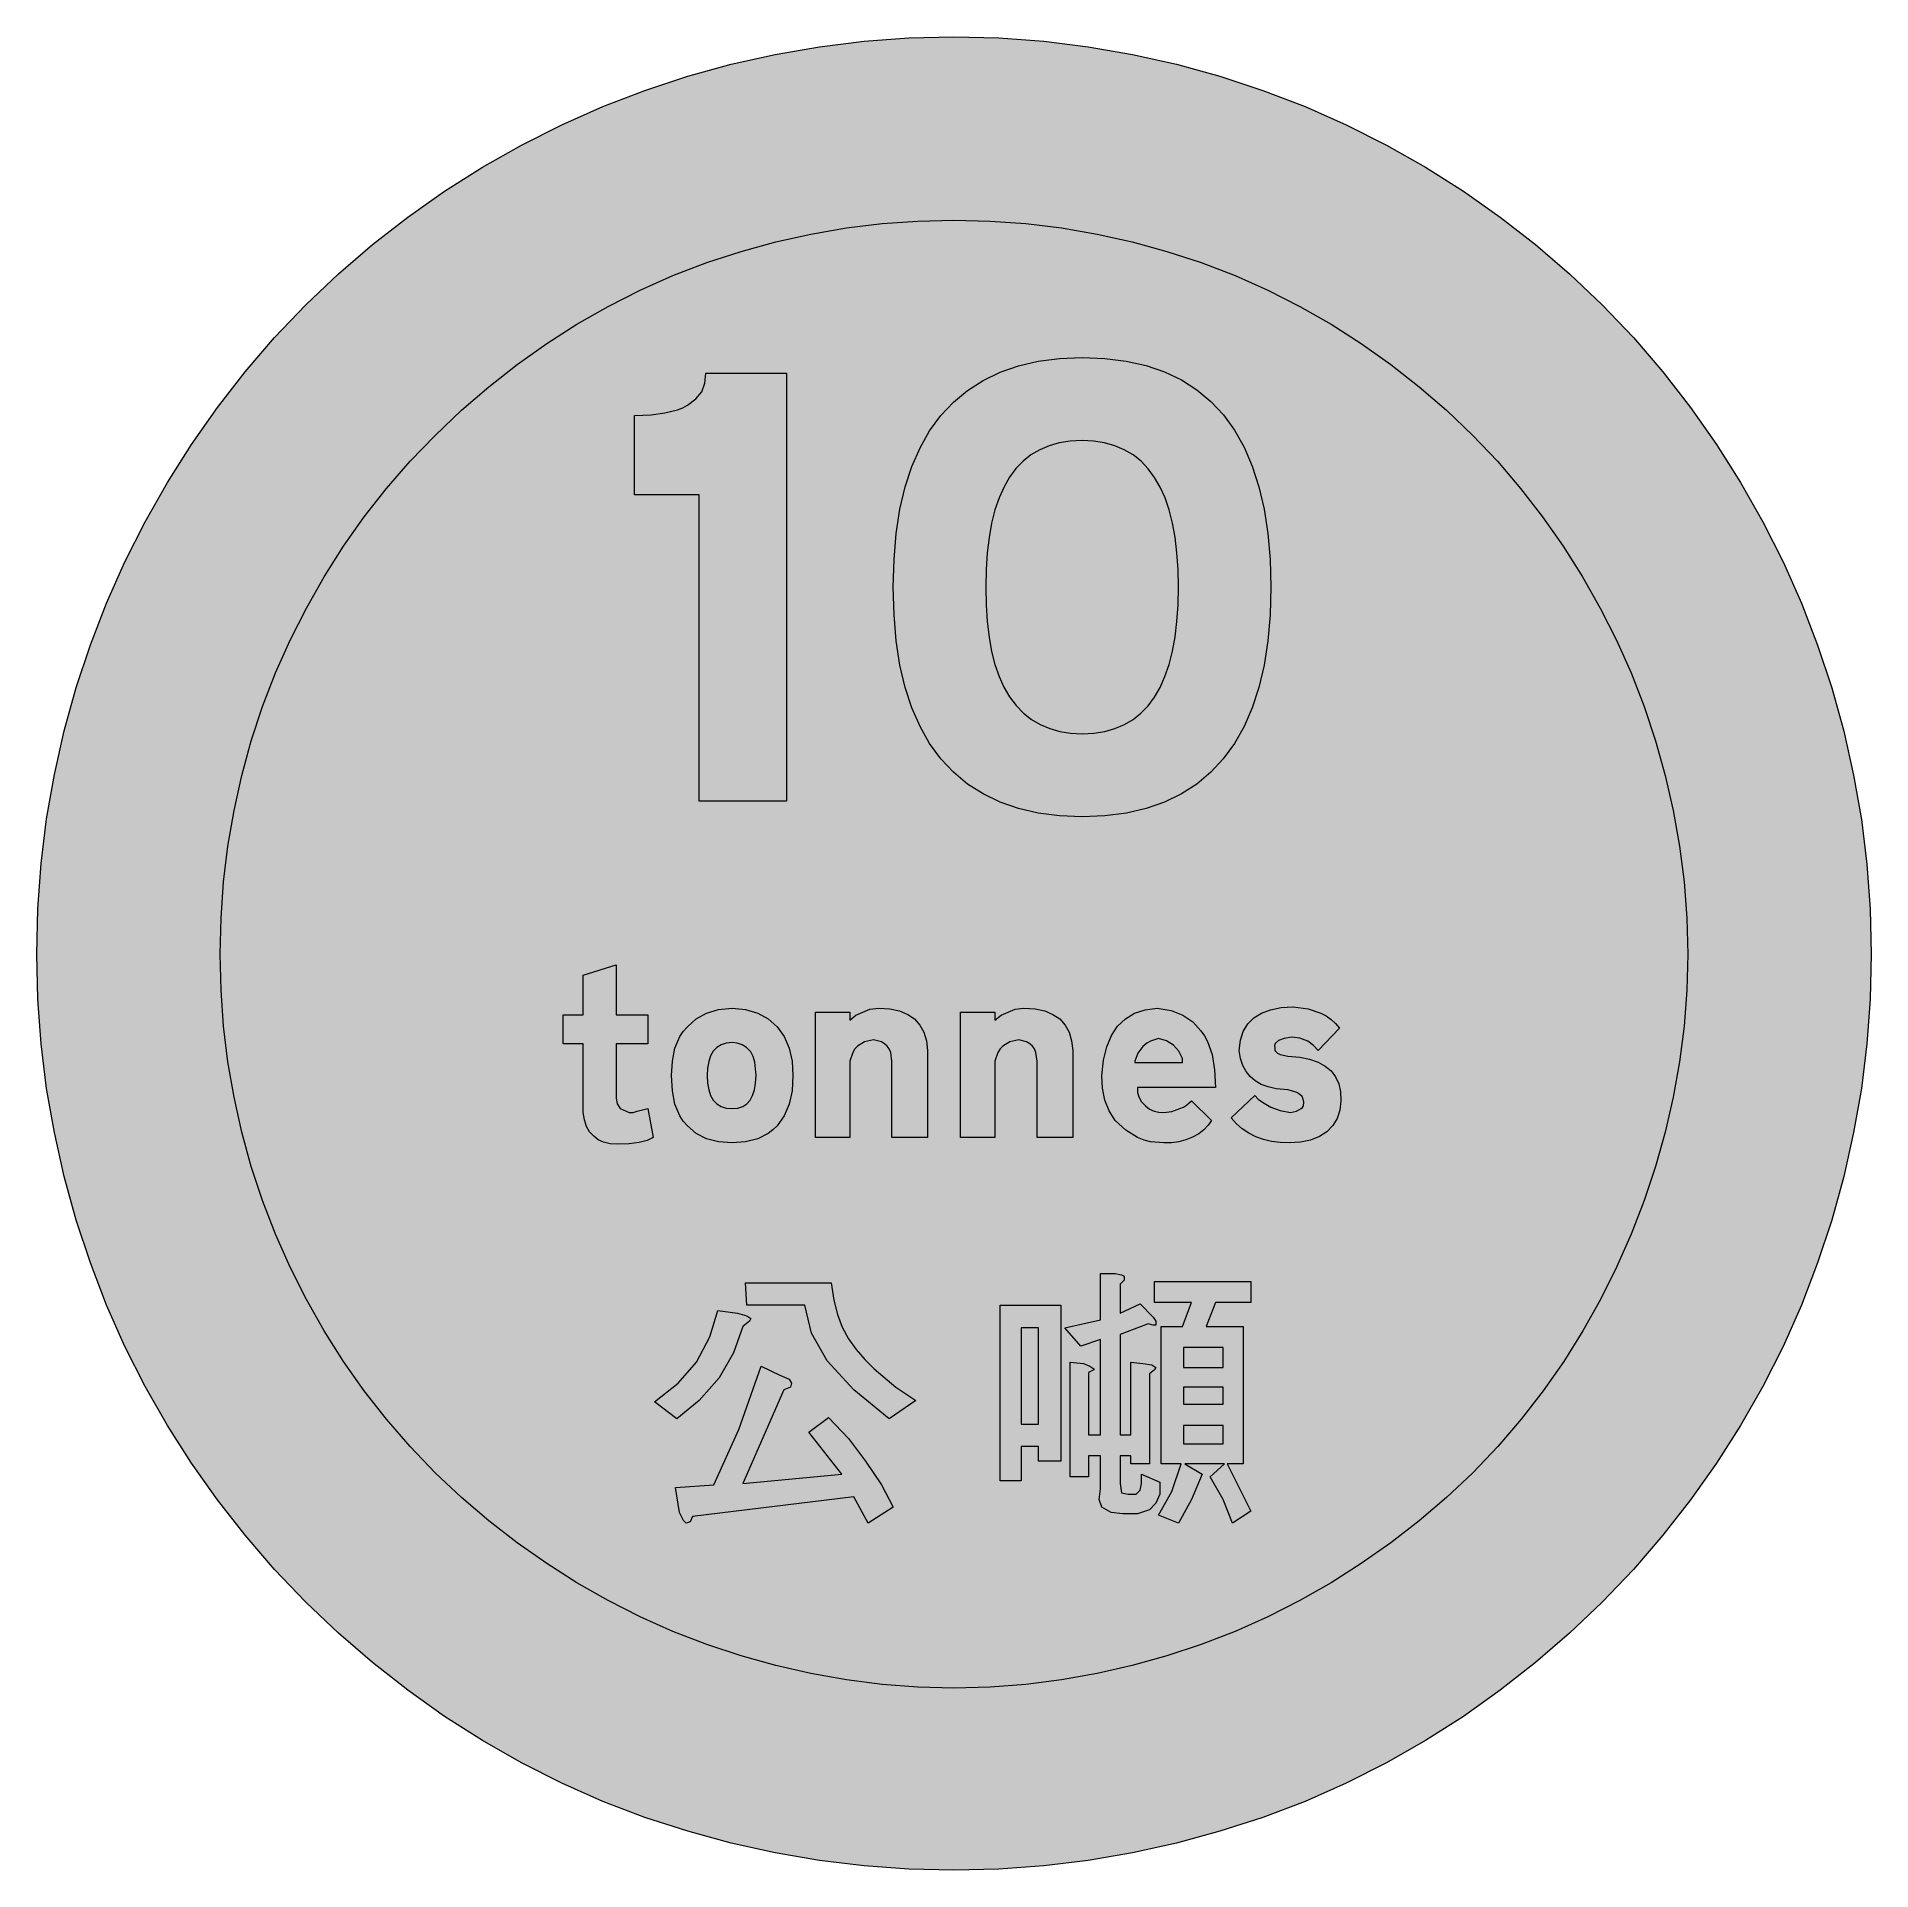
# Model space of a CAD drawing. Header units: metres. Extents: x 160 to 410, y 11 to 261.
import ezdxf

# ---------------------------------------------------------------- set-up
doc = ezdxf.new("R2010")
doc.units = ezdxf.units.M
for name, color, linetype, true_color in [('FILL_BLACK_000000', 7, 'Continuous', 0x000000), ('FILL_RED_FF0000', 7, 'Continuous', 0xff0000), ('FILL_WHITE_FFFFFF', 7, 'Continuous', 0xffffff)]:
    doc.layers.add(name, color=color, linetype=linetype, true_color=true_color)

msp = doc.modelspace()

# ---------------------------------------------------------------- hatches: boundary and pattern name
at = {"layer": 'FILL_BLACK_000000', "true_color": 0x000000}
h = msp.add_hatch(color=7, dxfattribs=at)
h.dxf.hatch_style = 1
h.paths.add_polyline_path([(327.56, 178.61), (327.05, 175.32), (326.34, 172.28), (325.43, 169.49), (324.32, 166.93), (323, 164.62), (321.48, 162.54), (319.77, 160.7), (317.86, 159.1), (315.77, 157.74), (313.47, 156.62), (310.97, 155.75), (308.27, 155.12), (305.35, 154.75), (302.22, 154.62), (299.14, 154.75), (296.25, 155.12), (293.55, 155.75), (291.04, 156.62), (288.72, 157.74), (286.6, 159.1), (284.68, 160.7), (282.96, 162.54), (281.44, 164.62), (280.13, 166.93), (279.01, 169.49), (278.1, 172.28), (277.39, 175.32), (276.89, 178.61), (276.58, 182.15), (276.48, 185.94), (276.58, 189.73), (276.89, 193.27), (277.39, 196.56), (278.1, 199.6), (279.01, 202.39), (280.13, 204.95), (281.44, 207.26), (282.96, 209.34), (284.68, 211.18), (286.6, 212.78), (288.72, 214.14), (291.04, 215.26), (293.55, 216.13), (296.25, 216.76), (299.14, 217.13), (302.22, 217.26), (305.33, 217.14), (308.24, 216.77), (310.95, 216.16), (313.46, 215.3), (315.77, 214.2), (317.88, 212.86), (319.79, 211.27), (321.5, 209.43), (323.01, 207.35), (324.32, 205.03), (325.43, 202.46), (326.34, 199.64), (327.05, 196.58), (327.56, 193.28), (327.86, 189.73), (327.96, 185.94), (327.86, 182.15), (327.56, 178.61)])
h.paths.add_polyline_path([(315.16, 190.63), (314.9, 192.74), (314.55, 194.69), (314.09, 196.49), (313.54, 198.12), (312.88, 199.58), (312.12, 200.88), (311.25, 202.08), (310.27, 203.11), (309.18, 203.98), (307.98, 204.68), (306.68, 205.23), (305.29, 205.61), (303.8, 205.84), (302.22, 205.92), (300.62, 205.84), (299.12, 205.61), (297.73, 205.22), (296.45, 204.67), (295.26, 203.97), (294.19, 203.11), (293.21, 202.1), (292.34, 200.92), (291.58, 199.6), (290.91, 198.12), (290.35, 196.48), (289.89, 194.68), (289.54, 192.73), (289.28, 190.62), (289.13, 188.36), (289.08, 185.94), (289.13, 183.52), (289.28, 181.25), (289.54, 179.14), (289.89, 177.19), (290.35, 175.39), (290.9, 173.76), (291.56, 172.3), (292.32, 171), (293.24, 169.8), (294.25, 168.77), (295.34, 167.9), (296.53, 167.2), (297.81, 166.65), (299.18, 166.27), (300.65, 166.04), (302.22, 165.96), (303.82, 166.04), (305.32, 166.27), (306.71, 166.66), (307.99, 167.21), (309.18, 167.91), (310.25, 168.77), (311.23, 169.78), (312.1, 170.95), (312.86, 172.28), (313.53, 173.76), (314.09, 175.4), (314.55, 177.2), (314.9, 179.15), (315.16, 181.26), (315.31, 183.52), (315.36, 185.94), (315.31, 188.36), (315.16, 190.63)], flags=16)
h = msp.add_hatch(color=7, dxfattribs=at)
h.dxf.hatch_style = 1
h.paths.add_polyline_path([(261.9, 156.78), (250.02, 156.78), (250.02, 198.54), (241.2, 198.54), (241.2, 209.34), (243.47, 209.45), (245.34, 209.7), (247.07, 210.11), (247.8, 210.41), (248.4, 210.78), (249.53, 211.61), (250.38, 212.58), (250.79, 213.77), (250.92, 215.1), (261.9, 215.1), (261.9, 156.78)])
h = msp.add_hatch(color=7, dxfattribs=at)
h.dxf.hatch_style = 1
h.paths.add_polyline_path([(243, 127.62), (243, 123.66), (238.68, 123.66), (238.68, 116.28), (238.82, 115.49), (239.22, 114.84), (240.48, 114.3), (241.02, 114.32), (241.56, 114.48), (243, 114.84), (243.72, 110.88), (242.91, 110.51), (241.83, 110.23), (240.48, 110.04), (238.86, 109.98), (237.85, 110.05), (236.97, 110.25), (236.23, 110.59), (235.62, 111.06), (235.04, 111.67), (234.63, 112.41), (234.35, 113.29), (234.18, 114.3), (234.18, 123.66), (231.48, 123.66), (231.48, 127.62), (234.18, 127.62), (234.18, 133.02), (238.68, 134.46), (238.68, 127.62), (243, 127.62)])
h = msp.add_hatch(color=7, dxfattribs=at)
h.dxf.hatch_style = 1
h.paths.add_polyline_path([(262.26, 115.45), (261.59, 113.85), (260.64, 112.5), (260.07, 111.93), (259.43, 111.45), (257.99, 110.72), (256.34, 110.3), (254.52, 110.16), (252.63, 110.3), (250.99, 110.72), (249.58, 111.45), (248.4, 112.5), (247.84, 113.14), (247.38, 113.85), (246.71, 115.45), (246.35, 117.28), (246.24, 119.34), (246.35, 121.29), (246.71, 123.08), (247.38, 124.66), (247.84, 125.36), (248.4, 126), (249.58, 127.08), (250.99, 127.87), (252.63, 128.35), (254.52, 128.52), (256.34, 128.35), (257.99, 127.87), (259.43, 127.08), (260.64, 126), (261.59, 124.66), (262.26, 123.08), (262.67, 121.29), (262.8, 119.34), (262.67, 117.28), (262.26, 115.45)])
h.paths.add_polyline_path([(257.38, 121.95), (257.04, 122.58), (256.47, 123.16), (255.85, 123.55), (255.19, 123.77), (254.52, 123.84), (253.7, 123.76), (253, 123.54), (252.41, 123.18), (251.93, 122.67), (251.57, 122.03), (251.31, 121.26), (251.15, 120.36), (251.1, 119.34), (251.15, 118.32), (251.31, 117.42), (251.57, 116.65), (251.93, 116.01), (252.41, 115.5), (253, 115.14), (253.7, 114.92), (254.52, 114.84), (255.28, 114.92), (255.94, 115.14), (256.49, 115.5), (256.95, 116.01), (257.3, 116.65), (257.56, 117.42), (257.71, 118.32), (257.76, 119.34), (257.6, 121.16), (257.38, 121.95)], flags=16)
h = msp.add_hatch(color=7, dxfattribs=at)
h.dxf.hatch_style = 1
h.paths.add_polyline_path([(276.3, 110.88), (276.3, 121.32), (276.13, 122.5), (275.93, 122.97), (275.65, 123.37), (275.29, 123.68), (274.86, 123.93), (273.78, 124.2), (272.57, 123.93), (271.62, 123.37), (271.25, 122.97), (270.95, 122.5), (270.54, 121.32), (270.54, 110.88), (265.86, 110.88), (265.86, 127.98), (270.54, 127.98), (270.54, 126.9), (271.37, 127.58), (272.34, 127.98), (273.29, 128.39), (274.5, 128.52), (276.02, 128.43), (277.34, 128.15), (278.46, 127.69), (279.38, 127.06), (280.11, 126.24), (280.65, 125.25), (281, 124.09), (281.16, 122.76), (281.16, 110.88), (276.3, 110.88)])
h = msp.add_hatch(color=7, dxfattribs=at)
h.dxf.hatch_style = 1
h.paths.add_polyline_path([(296.1, 110.88), (296.1, 121.32), (295.93, 122.5), (295.73, 122.97), (295.45, 123.37), (295.09, 123.68), (294.66, 123.93), (293.58, 124.2), (292.37, 123.93), (291.42, 123.37), (291.05, 122.97), (290.75, 122.5), (290.34, 121.32), (290.34, 110.88), (285.66, 110.88), (285.66, 127.98), (290.34, 127.98), (290.34, 126.9), (291.17, 127.58), (292.14, 127.98), (293.09, 128.39), (294.3, 128.52), (295.82, 128.43), (297.14, 128.15), (298.26, 127.69), (299.18, 127.06), (299.91, 126.24), (300.45, 125.25), (300.8, 124.09), (300.96, 122.76), (300.96, 110.88), (296.1, 110.88)])
h = msp.add_hatch(color=7, dxfattribs=at)
h.dxf.hatch_style = 1
h.paths.add_polyline_path([(309.8, 117.02), (309.96, 116.46), (310.34, 115.76), (310.86, 115.2), (311.43, 114.76), (312.05, 114.48), (312.71, 114.34), (313.38, 114.3), (314.46, 114.44), (315.54, 114.84), (316.05, 115.03), (316.49, 115.31), (317.16, 115.92), (319.86, 113.22), (319.43, 112.56), (318.85, 111.96), (318.13, 111.41), (317.3, 110.95), (316.38, 110.57), (315.41, 110.31), (314.4, 110.17), (313.38, 110.16), (311.58, 110.32), (310.7, 110.54), (309.78, 110.88), (308.18, 111.92), (306.72, 113.22), (305.91, 114.53), (305.35, 116.01), (305.02, 117.62), (304.92, 119.34), (305.16, 121.43), (305.6, 123.26), (306.24, 124.81), (307.08, 126.09), (308.13, 127.1), (309.38, 127.85), (310.83, 128.32), (312.48, 128.52), (314.37, 128.22), (315.99, 127.6), (317.34, 126.67), (318.42, 125.46), (318.92, 124.75), (319.34, 123.97), (319.95, 122.2), (320.29, 120.12), (320.4, 117.72), (309.78, 117.72), (309.8, 117.02)])
h.paths.add_polyline_path([(315.9, 121.68), (315.44, 122.68), (314.69, 123.5), (313.72, 124.08), (312.66, 124.38), (311.58, 124.04), (311.04, 123.75), (310.5, 123.3), (309.83, 122.38), (309.42, 121.32), (309.42, 121.14), (315.9, 121.14), (315.9, 121.68)], flags=16)
h = msp.add_hatch(color=7, dxfattribs=at)
h.dxf.hatch_style = 1
h.paths.add_polyline_path([(337.38, 114.64), (337.01, 113.5), (336.42, 112.52), (335.61, 111.69), (334.6, 111.03), (333.4, 110.55), (332.02, 110.26), (330.48, 110.16), (329.23, 110.21), (328.05, 110.37), (326.95, 110.63), (325.91, 110.99), (324.96, 111.47), (324.08, 112.06), (323.28, 112.76), (322.56, 113.58), (325.8, 116.64), (326.26, 116.13), (326.81, 115.7), (327.96, 115.02), (329.24, 114.59), (330.66, 114.3), (331.45, 114.5), (332.1, 114.84), (332.31, 115.01), (332.42, 115.22), (332.46, 115.74), (332.4, 116.13), (332.22, 116.48), (331.93, 116.78), (331.52, 117.05), (330.33, 117.41), (328.68, 117.54), (327.6, 117.79), (326.65, 118.15), (325.84, 118.62), (325.15, 119.21), (324.59, 119.91), (324.15, 120.73), (323.83, 121.68), (323.64, 122.76), (323.82, 124.15), (324.21, 125.36), (324.82, 126.38), (325.64, 127.22), (326.68, 127.86), (327.92, 128.33), (329.37, 128.61), (331.02, 128.7), (333.04, 128.43), (334.78, 127.87), (335.53, 127.47), (336.21, 127), (336.81, 126.45), (337.32, 125.82), (334.44, 122.76), (333.79, 123.46), (333, 124.02), (331.92, 124.43), (330.84, 124.56), (329.77, 124.39), (329, 124.11), (328.56, 123.7), (328.48, 123.43), (328.5, 123.12), (328.5, 122.76), (328.68, 122.58), (328.88, 122.4), (329.22, 122.22), (330.3, 121.97), (331.92, 121.86), (333.25, 121.59), (334.41, 121.19), (335.39, 120.65), (336.2, 119.97), (336.81, 119.16), (337.24, 118.22), (337.47, 117.14), (337.5, 115.92), (337.38, 114.64)])
h = msp.add_hatch(color=7, dxfattribs=at)
h.dxf.hatch_style = 1
h.paths.add_polyline_path([(268.02, 91.08), (268.38, 88.74), (268.86, 86.78), (269.53, 85.02), (270.38, 83.43), (271.41, 81.98), (272.58, 80.62), (273.89, 79.34), (276.84, 76.86), (279.54, 75.06), (275.94, 72.54), (271.08, 76.5), (267.48, 80.46), (265.32, 84.24), (264.42, 88.02), (256.5, 88.02), (256.32, 91.08), (268.02, 91.08)])
h = msp.add_hatch(color=7, dxfattribs=at)
h.dxf.hatch_style = 1
h.paths.add_polyline_path([(306.72, 92.34), (307.62, 92.16), (307.98, 91.98), (307.98, 91.44), (307.44, 90.9), (307.44, 86.94), (310.14, 88.2), (311.94, 86.4), (312.3, 85.86), (312.3, 85.32), (311.94, 85.32), (311.22, 85.5), (307.44, 84.06), (307.44, 70.38), (308.88, 70.38), (308.88, 80.28), (310.5, 80.1), (311.76, 79.92), (312.3, 79.56), (312.12, 79.2), (311.4, 78.66), (311.4, 66.42), (308.88, 66.42), (308.88, 67.5), (307.44, 67.5), (307.44, 63.72), (307.62, 62.46), (308.52, 62.28), (309.6, 62.28), (310.14, 62.82), (310.32, 63.72), (310.32, 64.98), (312.84, 63.9), (312.84, 62.28), (312.3, 61.02), (311.4, 60.12), (309.78, 59.58), (307.8, 59.58), (306.18, 59.76), (304.92, 60.48), (304.56, 61.56), (304.74, 63), (304.74, 67.5), (303.12, 67.5), (303.12, 64.62), (300.6, 64.62), (300.6, 80.28), (302.4, 80.1), (303.3, 79.74), (303.84, 79.38), (303.84, 79.2), (303.12, 78.84), (303.12, 70.38), (304.74, 70.38), (304.74, 83.34), (302.04, 82.44), (299.88, 84.96), (304.74, 86.04), (304.74, 92.34), (306.72, 92.34)])
h = msp.add_hatch(color=7, dxfattribs=at)
h.dxf.hatch_style = 1
h.paths.add_polyline_path([(319.14, 85.14), (324.18, 85.14), (324.18, 66.42), (322.02, 66.42), (325.26, 59.94), (322.74, 58.32), (321.48, 61.56), (319.68, 64.62), (321.66, 66.42), (316.26, 66.42), (318.6, 64.98), (317.16, 61.56), (315.36, 58.32), (312.66, 59.4), (314.46, 62.64), (315.72, 66.42), (313.02, 66.42), (313.02, 85.14), (315.9, 85.14), (317.16, 88.38), (312.12, 88.38), (312.12, 91.26), (325.26, 91.26), (325.26, 88.38), (320.4, 88.38), (319.14, 85.14)])
h.paths.add_polyline_path([(316.08, 74.52), (321.48, 74.52), (321.48, 76.86), (316.08, 76.86), (316.08, 74.52)], flags=16)
h.paths.add_polyline_path([(316.08, 82.26), (316.08, 79.56), (321.48, 79.56), (321.48, 82.26), (316.08, 82.26)], flags=16)
h.paths.add_polyline_path([(321.48, 71.64), (316.08, 71.64), (316.08, 69.12), (321.48, 69.12), (321.48, 71.64)], flags=16)
h = msp.add_hatch(color=7, dxfattribs=at)
h.dxf.hatch_style = 1
h.paths.add_polyline_path([(299.34, 66.78), (296.28, 66.78), (296.28, 68.76), (293.94, 68.76), (293.94, 64.08), (291.06, 64.08), (291.06, 88.02), (299.34, 88.02), (299.34, 66.78)])
h.paths.add_polyline_path([(296.28, 84.96), (293.94, 84.96), (293.94, 71.82), (296.28, 71.82), (296.28, 84.96)], flags=16)
h = msp.add_hatch(color=7, dxfattribs=at)
h.dxf.hatch_style = 1
h.paths.add_polyline_path([(256.5, 86.58), (257.04, 86.22), (256.86, 85.86), (255.96, 85.14), (254.7, 81.54), (252.72, 78.12), (250.02, 75.06), (246.96, 72.54), (243.9, 74.88), (247.14, 77.4), (249.66, 80.28), (251.46, 83.7), (252.54, 87.3), (255.24, 86.94), (256.5, 86.58)])
h = msp.add_hatch(color=7, dxfattribs=at)
h.dxf.hatch_style = 1
h.paths.add_polyline_path([(262.26, 77.94), (262.62, 77.4), (262.44, 76.86), (261.54, 76.5), (255.96, 63.72), (269.46, 64.98), (264.96, 70.74), (267.66, 72.72), (270.36, 69.84), (272.7, 66.78), (274.86, 63.54), (276.48, 60.48), (273.06, 58.32), (271.08, 61.92), (249.12, 59.22), (248.76, 58.5), (248.22, 58.32), (247.86, 58.68), (247.32, 59.76), (246.78, 63.18), (252, 63.54), (255.42, 71.1), (258.48, 79.74), (261, 78.48), (262.26, 77.94)])
at = {"layer": 'FILL_RED_FF0000', "true_color": 0xff0000}
h = msp.add_hatch(color=7, dxfattribs=at)
h.dxf.hatch_style = 1
h.paths.add_polyline_path([(409.71, 129.77), (409.26, 123.66), (408.5, 117.59), (407.45, 111.56), (406.11, 105.57), (404.47, 99.65), (402.54, 93.8), (400.32, 88.02), (397.82, 82.42), (395.06, 76.96), (392.04, 71.65), (388.76, 66.49), (385.22, 61.49), (381.44, 56.66), (377.41, 52), (373.14, 47.52), (368.71, 43.3), (364.08, 39.3), (359.25, 35.52), (354.24, 31.97), (349.06, 28.67), (343.73, 25.62), (338.25, 22.84), (332.64, 20.34), (326.86, 18.18), (321.01, 16.3), (315.09, 14.69), (309.11, 13.37), (303.07, 12.33), (297, 11.58), (290.89, 11.13), (284.76, 10.98), (278.62, 11.13), (272.49, 11.58), (266.4, 12.33), (260.35, 13.37), (254.36, 14.69), (248.44, 16.3), (242.61, 18.18), (236.88, 20.34), (231.27, 22.84), (225.79, 25.62), (220.46, 28.67), (215.28, 31.97), (210.27, 35.52), (205.44, 39.3), (200.81, 43.3), (196.38, 47.52), (192.11, 52), (188.08, 56.66), (184.3, 61.49), (180.77, 66.49), (177.48, 71.65), (174.46, 76.96), (171.7, 82.42), (169.2, 88.02), (166.98, 93.8), (165.05, 99.65), (163.41, 105.57), (162.07, 111.56), (161.02, 117.59), (160.26, 123.66), (159.81, 129.77), (159.66, 135.9), (159.81, 142.09), (160.26, 148.24), (161.02, 154.34), (162.07, 160.38), (163.41, 166.35), (165.05, 172.25), (166.98, 178.06), (169.2, 183.78), (171.7, 189.39), (174.46, 194.87), (177.48, 200.21), (180.77, 205.4), (184.3, 210.43), (188.08, 215.29), (192.11, 219.97), (196.38, 224.46), (200.81, 228.67), (205.44, 232.65), (210.27, 236.4), (215.28, 239.92), (220.46, 243.19), (225.79, 246.2), (231.27, 248.96), (236.88, 251.46), (242.61, 253.68), (248.44, 255.61), (254.36, 257.25), (260.35, 258.59), (266.4, 259.64), (272.49, 260.4), (278.62, 260.85), (284.76, 261), (290.89, 260.85), (297, 260.4), (303.07, 259.64), (309.11, 258.59), (315.09, 257.25), (321.01, 255.61), (326.86, 253.68), (332.64, 251.46), (338.25, 248.96), (343.73, 246.2), (349.06, 243.19), (354.24, 239.92), (359.25, 236.4), (364.08, 232.65), (368.71, 228.67), (373.14, 224.46), (377.41, 219.97), (381.44, 215.29), (385.22, 210.43), (388.76, 205.4), (392.04, 200.21), (395.06, 194.87), (397.82, 189.39), (400.32, 183.78), (402.54, 178.05), (404.47, 172.22), (406.11, 166.3), (407.45, 160.31), (408.5, 154.26), (409.26, 148.17), (409.71, 142.04), (409.86, 135.9), (409.71, 129.77)])
at = {"layer": 'FILL_WHITE_FFFFFF', "true_color": 0xffffff}
h = msp.add_hatch(color=7, dxfattribs=at)
h.dxf.hatch_style = 1
h.paths.add_polyline_path([(384.71, 130.98), (384.34, 126.09), (383.72, 121.23), (382.86, 116.42), (381.76, 111.65), (380.44, 106.94), (378.88, 102.3), (377.1, 97.74), (375.11, 93.21), (372.92, 88.8), (370.52, 84.52), (367.92, 80.37), (365.12, 76.35), (362.12, 72.48), (358.91, 68.75), (355.5, 65.16), (351.92, 61.8), (348.18, 58.62), (344.32, 55.62), (340.31, 52.81), (336.18, 50.19), (331.93, 47.77), (327.57, 45.56), (323.1, 43.56), (318.48, 41.78), (313.79, 40.22), (309.05, 38.9), (304.27, 37.8), (299.44, 36.94), (294.57, 36.32), (289.68, 35.95), (284.76, 35.82), (279.84, 35.95), (274.95, 36.32), (270.08, 36.94), (265.25, 37.8), (260.47, 38.9), (255.73, 40.22), (251.04, 41.78), (246.42, 43.56), (241.95, 45.56), (237.59, 47.77), (233.34, 50.19), (229.21, 52.81), (225.2, 55.62), (221.34, 58.62), (217.6, 61.8), (214.02, 65.16), (210.6, 68.75), (207.38, 72.48), (204.34, 76.35), (201.51, 80.37), (198.88, 84.52), (196.45, 88.8), (194.24, 93.21), (192.24, 97.74), (190.47, 102.3), (188.93, 106.94), (187.63, 111.65), (186.57, 116.42), (185.74, 121.23), (185.15, 126.09), (184.8, 130.98), (184.68, 135.9), (184.8, 140.83), (185.15, 145.74), (185.74, 150.63), (186.57, 155.48), (187.63, 160.27), (188.93, 165.01), (190.47, 169.67), (192.24, 174.24), (194.24, 178.72), (196.45, 183.1), (198.88, 187.37), (201.51, 191.52), (204.34, 195.53), (207.38, 199.4), (210.6, 203.11), (214.02, 206.64), (217.6, 210.06), (221.34, 213.28), (225.2, 216.32), (229.21, 219.15), (233.34, 221.78), (237.59, 224.21), (241.95, 226.42), (246.42, 228.42), (251.04, 230.19), (255.73, 231.73), (260.47, 233.03), (265.25, 234.09), (270.08, 234.92), (274.95, 235.51), (279.84, 235.86), (284.76, 235.98), (289.68, 235.86), (294.57, 235.51), (299.44, 234.92), (304.27, 234.09), (309.05, 233.03), (313.79, 231.73), (318.48, 230.19), (323.1, 228.42), (327.57, 226.42), (331.93, 224.21), (336.18, 221.78), (340.31, 219.15), (344.32, 216.32), (348.18, 213.28), (351.92, 210.06), (355.5, 206.64), (358.86, 203.11), (362.04, 199.4), (365.04, 195.53), (367.85, 191.52), (370.47, 187.37), (372.89, 183.1), (375.1, 178.72), (377.1, 174.24), (378.88, 169.67), (380.44, 165.01), (381.76, 160.27), (382.86, 155.48), (383.72, 150.63), (384.34, 145.74), (384.71, 140.83), (384.84, 135.9), (384.71, 130.98)])

# ---------------------------------------------------------------- linework, layer by layer
at = {"layer": 'FILL_BLACK_000000', "lineweight": 0, "true_color": 0x000000}
for points in [[(327.56, 178.61), (327.05, 175.32), (326.34, 172.28), (325.43, 169.49), (324.32, 166.93), (323, 164.62), (321.48, 162.54), (319.77, 160.7), (317.86, 159.1), (315.77, 157.74), (313.47, 156.62), (310.97, 155.75), (308.27, 155.12), (305.35, 154.75), (302.22, 154.62), (299.14, 154.75), (296.25, 155.12), (293.55, 155.75), (291.04, 156.62), (288.72, 157.74), (286.6, 159.1), (284.68, 160.7), (282.96, 162.54), (281.44, 164.62), (280.13, 166.93), (279.01, 169.49), (278.1, 172.28), (277.39, 175.32), (276.89, 178.61), (276.58, 182.15), (276.48, 185.94), (276.58, 189.73), (276.89, 193.27), (277.39, 196.56), (278.1, 199.6), (279.01, 202.39), (280.13, 204.95), (281.44, 207.26), (282.96, 209.34), (284.68, 211.18), (286.6, 212.78), (288.72, 214.14), (291.04, 215.26), (293.55, 216.13), (296.25, 216.76), (299.14, 217.13), (302.22, 217.26), (305.33, 217.14), (308.24, 216.77), (310.95, 216.16), (313.46, 215.3), (315.77, 214.2), (317.88, 212.86), (319.79, 211.27), (321.5, 209.43), (323.01, 207.35), (324.32, 205.03), (325.43, 202.46), (326.34, 199.64), (327.05, 196.58), (327.56, 193.28), (327.86, 189.73), (327.96, 185.94), (327.86, 182.15)], [(261.9, 156.78), (250.02, 156.78), (250.02, 198.54), (241.2, 198.54), (241.2, 209.34), (243.47, 209.45), (245.34, 209.7), (247.07, 210.11), (247.8, 210.41), (248.4, 210.78), (249.53, 211.61), (250.38, 212.58), (250.79, 213.77), (250.92, 215.1), (261.9, 215.1)], [(315.16, 190.63), (314.9, 192.74), (314.55, 194.69), (314.09, 196.49), (313.54, 198.12), (312.88, 199.58), (312.12, 200.88), (311.25, 202.08), (310.27, 203.11), (309.18, 203.98), (307.98, 204.68), (306.68, 205.23), (305.29, 205.61), (303.8, 205.84), (302.22, 205.92), (300.62, 205.84), (299.12, 205.61), (297.73, 205.22), (296.45, 204.67), (295.26, 203.97), (294.19, 203.11), (293.21, 202.1), (292.34, 200.92), (291.58, 199.6), (290.91, 198.12), (290.35, 196.48), (289.89, 194.68), (289.54, 192.73), (289.28, 190.62), (289.13, 188.36), (289.08, 185.94), (289.13, 183.52), (289.28, 181.25), (289.54, 179.14), (289.89, 177.19), (290.35, 175.39), (290.9, 173.76), (291.56, 172.3), (292.32, 171), (293.24, 169.8), (294.25, 168.77), (295.34, 167.9), (296.53, 167.2), (297.81, 166.65), (299.18, 166.27), (300.65, 166.04), (302.22, 165.96), (303.82, 166.04), (305.32, 166.27), (306.71, 166.66), (307.99, 167.21), (309.18, 167.91), (310.25, 168.77), (311.23, 169.78), (312.1, 170.95), (312.86, 172.28), (313.53, 173.76), (314.09, 175.4), (314.55, 177.2), (314.9, 179.15), (315.16, 181.26), (315.31, 183.52), (315.36, 185.94), (315.31, 188.36)], [(243, 127.62), (243, 123.66), (238.68, 123.66), (238.68, 116.28), (238.82, 115.49), (239.22, 114.84), (240.48, 114.3), (241.02, 114.32), (241.56, 114.48), (243, 114.84), (243.72, 110.88), (242.91, 110.51), (241.83, 110.23), (240.48, 110.04), (238.86, 109.98), (237.85, 110.05), (236.97, 110.25), (236.23, 110.59), (235.62, 111.06), (235.04, 111.67), (234.63, 112.41), (234.35, 113.29), (234.18, 114.3), (234.18, 123.66), (231.48, 123.66), (231.48, 127.62), (234.18, 127.62), (234.18, 133.02), (238.68, 134.46), (238.68, 127.62)], [(262.26, 115.45), (261.59, 113.85), (260.64, 112.5), (260.07, 111.93), (259.43, 111.45), (257.99, 110.72), (256.34, 110.3), (254.52, 110.16), (252.63, 110.3), (250.99, 110.72), (249.58, 111.45), (248.4, 112.5), (247.84, 113.14), (247.38, 113.85), (246.71, 115.45), (246.35, 117.28), (246.24, 119.34), (246.35, 121.29), (246.71, 123.08), (247.38, 124.66), (247.84, 125.36), (248.4, 126), (249.58, 127.08), (250.99, 127.87), (252.63, 128.35), (254.52, 128.52), (256.34, 128.35), (257.99, 127.87), (259.43, 127.08), (260.64, 126), (261.59, 124.66), (262.26, 123.08), (262.67, 121.29), (262.8, 119.34), (262.67, 117.28)], [(276.3, 110.88), (276.3, 121.32), (276.13, 122.5), (275.93, 122.97), (275.65, 123.37), (275.29, 123.68), (274.86, 123.93), (273.78, 124.2), (272.57, 123.93), (271.62, 123.37), (271.25, 122.97), (270.95, 122.5), (270.54, 121.32), (270.54, 110.88), (265.86, 110.88), (265.86, 127.98), (270.54, 127.98), (270.54, 126.9), (271.37, 127.58), (272.34, 127.98), (273.29, 128.39), (274.5, 128.52), (276.02, 128.43), (277.34, 128.15), (278.46, 127.69), (279.38, 127.06), (280.11, 126.24), (280.65, 125.25), (281, 124.09), (281.16, 122.76), (281.16, 110.88)], [(296.1, 110.88), (296.1, 121.32), (295.93, 122.5), (295.73, 122.97), (295.45, 123.37), (295.09, 123.68), (294.66, 123.93), (293.58, 124.2), (292.37, 123.93), (291.42, 123.37), (291.05, 122.97), (290.75, 122.5), (290.34, 121.32), (290.34, 110.88), (285.66, 110.88), (285.66, 127.98), (290.34, 127.98), (290.34, 126.9), (291.17, 127.58), (292.14, 127.98), (293.09, 128.39), (294.3, 128.52), (295.82, 128.43), (297.14, 128.15), (298.26, 127.69), (299.18, 127.06), (299.91, 126.24), (300.45, 125.25), (300.8, 124.09), (300.96, 122.76), (300.96, 110.88)], [(309.8, 117.02), (309.96, 116.46), (310.34, 115.76), (310.86, 115.2), (311.43, 114.76), (312.05, 114.48), (312.71, 114.34), (313.38, 114.3), (314.46, 114.44), (315.54, 114.84), (316.05, 115.03), (316.49, 115.31), (317.16, 115.92), (319.86, 113.22), (319.43, 112.56), (318.85, 111.96), (318.13, 111.41), (317.3, 110.95), (316.38, 110.57), (315.41, 110.31), (314.4, 110.17), (313.38, 110.16), (311.58, 110.32), (310.7, 110.54), (309.78, 110.88), (308.18, 111.92), (306.72, 113.22), (305.91, 114.53), (305.35, 116.01), (305.02, 117.62), (304.92, 119.34), (305.16, 121.43), (305.6, 123.26), (306.24, 124.81), (307.08, 126.09), (308.13, 127.1), (309.38, 127.85), (310.83, 128.32), (312.48, 128.52), (314.37, 128.22), (315.99, 127.6), (317.34, 126.67), (318.42, 125.46), (318.92, 124.75), (319.34, 123.97), (319.95, 122.2), (320.29, 120.12), (320.4, 117.72), (309.78, 117.72)], [(337.38, 114.64), (337.01, 113.5), (336.42, 112.52), (335.61, 111.69), (334.6, 111.03), (333.4, 110.55), (332.02, 110.26), (330.48, 110.16), (329.23, 110.21), (328.05, 110.37), (326.95, 110.63), (325.91, 110.99), (324.96, 111.47), (324.08, 112.06), (323.28, 112.76), (322.56, 113.58), (325.8, 116.64), (326.26, 116.13), (326.81, 115.7), (327.96, 115.02), (329.24, 114.59), (330.66, 114.3), (331.45, 114.5), (332.1, 114.84), (332.31, 115.01), (332.42, 115.22), (332.46, 115.74), (332.4, 116.13), (332.22, 116.48), (331.93, 116.78), (331.52, 117.05), (330.33, 117.41), (328.68, 117.54), (327.6, 117.79), (326.65, 118.15), (325.84, 118.62), (325.15, 119.21), (324.59, 119.91), (324.15, 120.73), (323.83, 121.68), (323.64, 122.76), (323.82, 124.15), (324.21, 125.36), (324.82, 126.38), (325.64, 127.22), (326.68, 127.86), (327.92, 128.33), (329.37, 128.61), (331.02, 128.7), (333.04, 128.43), (334.78, 127.87), (335.53, 127.47), (336.21, 127), (336.81, 126.45), (337.32, 125.82), (334.44, 122.76), (333.79, 123.46), (333, 124.02), (331.92, 124.43), (330.84, 124.56), (329.77, 124.39), (329, 124.11), (328.56, 123.7), (328.48, 123.43), (328.5, 123.12), (328.5, 122.76), (328.68, 122.58), (328.88, 122.4), (329.22, 122.22), (330.3, 121.97), (331.92, 121.86), (333.25, 121.59), (334.41, 121.19), (335.39, 120.65), (336.2, 119.97), (336.81, 119.16), (337.24, 118.22), (337.47, 117.14), (337.5, 115.92)], [(257.38, 121.95), (257.04, 122.58), (256.47, 123.16), (255.85, 123.55), (255.19, 123.77), (254.52, 123.84), (253.7, 123.76), (253, 123.54), (252.41, 123.18), (251.93, 122.67), (251.57, 122.03), (251.31, 121.26), (251.15, 120.36), (251.1, 119.34), (251.15, 118.32), (251.31, 117.42), (251.57, 116.65), (251.93, 116.01), (252.41, 115.5), (253, 115.14), (253.7, 114.92), (254.52, 114.84), (255.28, 114.92), (255.94, 115.14), (256.49, 115.5), (256.95, 116.01), (257.3, 116.65), (257.56, 117.42), (257.71, 118.32), (257.76, 119.34), (257.6, 121.16)], [(315.9, 121.68), (315.44, 122.68), (314.69, 123.5), (313.72, 124.08), (312.66, 124.38), (311.58, 124.04), (311.04, 123.75), (310.5, 123.3), (309.83, 122.38), (309.42, 121.32), (309.42, 121.14), (315.9, 121.14)], [(268.02, 91.08), (268.38, 88.74), (268.86, 86.78), (269.53, 85.02), (270.38, 83.43), (271.41, 81.98), (272.58, 80.62), (273.89, 79.34), (276.84, 76.86), (279.54, 75.06), (275.94, 72.54), (271.08, 76.5), (267.48, 80.46), (265.32, 84.24), (264.42, 88.02), (256.5, 88.02), (256.32, 91.08)], [(306.72, 92.34), (307.62, 92.16), (307.98, 91.98), (307.98, 91.44), (307.44, 90.9), (307.44, 86.94), (310.14, 88.2), (311.94, 86.4), (312.3, 85.86), (312.3, 85.32), (311.94, 85.32), (311.22, 85.5), (307.44, 84.06), (307.44, 70.38), (308.88, 70.38), (308.88, 80.28), (310.5, 80.1), (311.76, 79.92), (312.3, 79.56), (312.12, 79.2), (311.4, 78.66), (311.4, 66.42), (308.88, 66.42), (308.88, 67.5), (307.44, 67.5), (307.44, 63.72), (307.62, 62.46), (308.52, 62.28), (309.6, 62.28), (310.14, 62.82), (310.32, 63.72), (310.32, 64.98), (312.84, 63.9), (312.84, 62.28), (312.3, 61.02), (311.4, 60.12), (309.78, 59.58), (307.8, 59.58), (306.18, 59.76), (304.92, 60.48), (304.56, 61.56), (304.74, 63), (304.74, 67.5), (303.12, 67.5), (303.12, 64.62), (300.6, 64.62), (300.6, 80.28), (302.4, 80.1), (303.3, 79.74), (303.84, 79.38), (303.84, 79.2), (303.12, 78.84), (303.12, 70.38), (304.74, 70.38), (304.74, 83.34), (302.04, 82.44), (299.88, 84.96), (304.74, 86.04), (304.74, 92.34)], [(319.14, 85.14), (324.18, 85.14), (324.18, 66.42), (322.02, 66.42), (325.26, 59.94), (322.74, 58.32), (321.48, 61.56), (319.68, 64.62), (321.66, 66.42), (316.26, 66.42), (318.6, 64.98), (317.16, 61.56), (315.36, 58.32), (312.66, 59.4), (314.46, 62.64), (315.72, 66.42), (313.02, 66.42), (313.02, 85.14), (315.9, 85.14), (317.16, 88.38), (312.12, 88.38), (312.12, 91.26), (325.26, 91.26), (325.26, 88.38), (320.4, 88.38)], [(299.34, 66.78), (296.28, 66.78), (296.28, 68.76), (293.94, 68.76), (293.94, 64.08), (291.06, 64.08), (291.06, 88.02), (299.34, 88.02)], [(256.5, 86.58), (257.04, 86.22), (256.86, 85.86), (255.96, 85.14), (254.7, 81.54), (252.72, 78.12), (250.02, 75.06), (246.96, 72.54), (243.9, 74.88), (247.14, 77.4), (249.66, 80.28), (251.46, 83.7), (252.54, 87.3), (255.24, 86.94)], [(296.28, 84.96), (293.94, 84.96), (293.94, 71.82), (296.28, 71.82)], [(316.08, 82.26), (316.08, 79.56), (321.48, 79.56), (321.48, 82.26)], [(262.26, 77.94), (262.62, 77.4), (262.44, 76.86), (261.54, 76.5), (255.96, 63.72), (269.46, 64.98), (264.96, 70.74), (267.66, 72.72), (270.36, 69.84), (272.7, 66.78), (274.86, 63.54), (276.48, 60.48), (273.06, 58.32), (271.08, 61.92), (249.12, 59.22), (248.76, 58.5), (248.22, 58.32), (247.86, 58.68), (247.32, 59.76), (246.78, 63.18), (252, 63.54), (255.42, 71.1), (258.48, 79.74), (261, 78.48)], [(316.08, 74.52), (321.48, 74.52), (321.48, 76.86), (316.08, 76.86)], [(321.48, 71.64), (316.08, 71.64), (316.08, 69.12), (321.48, 69.12)]]:
    msp.add_lwpolyline(points, close=True, dxfattribs=at)
at = {"layer": 'FILL_RED_FF0000', "lineweight": 0, "true_color": 0xff0000}
msp.add_lwpolyline([(409.71, 129.77), (409.26, 123.66), (408.5, 117.59), (407.45, 111.56), (406.11, 105.57), (404.47, 99.65), (402.54, 93.8), (400.32, 88.02), (397.82, 82.42), (395.06, 76.96), (392.04, 71.65), (388.76, 66.49), (385.22, 61.49), (381.44, 56.66), (377.41, 52), (373.14, 47.52), (368.71, 43.3), (364.08, 39.3), (359.25, 35.52), (354.24, 31.97), (349.06, 28.67), (343.73, 25.62), (338.25, 22.84), (332.64, 20.34), (326.86, 18.18), (321.01, 16.3), (315.09, 14.69), (309.11, 13.37), (303.07, 12.33), (297, 11.58), (290.89, 11.13), (284.76, 10.98), (278.62, 11.13), (272.49, 11.58), (266.4, 12.33), (260.35, 13.37), (254.36, 14.69), (248.44, 16.3), (242.61, 18.18), (236.88, 20.34), (231.27, 22.84), (225.79, 25.62), (220.46, 28.67), (215.28, 31.97), (210.27, 35.52), (205.44, 39.3), (200.81, 43.3), (196.38, 47.52), (192.11, 52), (188.08, 56.66), (184.3, 61.49), (180.77, 66.49), (177.48, 71.65), (174.46, 76.96), (171.7, 82.42), (169.2, 88.02), (166.98, 93.8), (165.05, 99.65), (163.41, 105.57), (162.07, 111.56), (161.02, 117.59), (160.26, 123.66), (159.81, 129.77), (159.66, 135.9), (159.81, 142.09), (160.26, 148.24), (161.02, 154.34), (162.07, 160.38), (163.41, 166.35), (165.05, 172.25), (166.98, 178.06), (169.2, 183.78), (171.7, 189.39), (174.46, 194.87), (177.48, 200.21), (180.77, 205.4), (184.3, 210.43), (188.08, 215.29), (192.11, 219.97), (196.38, 224.46), (200.81, 228.67), (205.44, 232.65), (210.27, 236.4), (215.28, 239.92), (220.46, 243.19), (225.79, 246.2), (231.27, 248.96), (236.88, 251.46), (242.61, 253.68), (248.44, 255.61), (254.36, 257.25), (260.35, 258.59), (266.4, 259.64), (272.49, 260.4), (278.62, 260.85), (284.76, 261), (290.89, 260.85), (297, 260.4), (303.07, 259.64), (309.11, 258.59), (315.09, 257.25), (321.01, 255.61), (326.86, 253.68), (332.64, 251.46), (338.25, 248.96), (343.73, 246.2), (349.06, 243.19), (354.24, 239.92), (359.25, 236.4), (364.08, 232.65), (368.71, 228.67), (373.14, 224.46), (377.41, 219.97), (381.44, 215.29), (385.22, 210.43), (388.76, 205.4), (392.04, 200.21), (395.06, 194.87), (397.82, 189.39), (400.32, 183.78), (402.54, 178.05), (404.47, 172.22), (406.11, 166.3), (407.45, 160.31), (408.5, 154.26), (409.26, 148.17), (409.71, 142.04), (409.86, 135.9)], close=True, dxfattribs=at)
at = {"layer": 'FILL_WHITE_FFFFFF', "lineweight": 0, "true_color": 0xff0000}
msp.add_lwpolyline([(384.71, 130.98), (384.34, 126.09), (383.72, 121.23), (382.86, 116.42), (381.76, 111.65), (380.44, 106.94), (378.88, 102.3), (377.1, 97.74), (375.11, 93.21), (372.92, 88.8), (370.52, 84.52), (367.92, 80.37), (365.12, 76.35), (362.12, 72.48), (358.91, 68.75), (355.5, 65.16), (351.92, 61.8), (348.18, 58.62), (344.32, 55.62), (340.31, 52.81), (336.18, 50.19), (331.93, 47.77), (327.57, 45.56), (323.1, 43.56), (318.48, 41.78), (313.79, 40.22), (309.05, 38.9), (304.27, 37.8), (299.44, 36.94), (294.57, 36.32), (289.68, 35.95), (284.76, 35.82), (279.84, 35.95), (274.95, 36.32), (270.08, 36.94), (265.25, 37.8), (260.47, 38.9), (255.73, 40.22), (251.04, 41.78), (246.42, 43.56), (241.95, 45.56), (237.59, 47.77), (233.34, 50.19), (229.21, 52.81), (225.2, 55.62), (221.34, 58.62), (217.6, 61.8), (214.02, 65.16), (210.6, 68.75), (207.38, 72.48), (204.34, 76.35), (201.51, 80.37), (198.88, 84.52), (196.45, 88.8), (194.24, 93.21), (192.24, 97.74), (190.47, 102.3), (188.93, 106.94), (187.63, 111.65), (186.57, 116.42), (185.74, 121.23), (185.15, 126.09), (184.8, 130.98), (184.68, 135.9), (184.8, 140.83), (185.15, 145.74), (185.74, 150.63), (186.57, 155.48), (187.63, 160.27), (188.93, 165.01), (190.47, 169.67), (192.24, 174.24), (194.24, 178.72), (196.45, 183.1), (198.88, 187.37), (201.51, 191.52), (204.34, 195.53), (207.38, 199.4), (210.6, 203.11), (214.02, 206.64), (217.6, 210.06), (221.34, 213.28), (225.2, 216.32), (229.21, 219.15), (233.34, 221.78), (237.59, 224.21), (241.95, 226.42), (246.42, 228.42), (251.04, 230.19), (255.73, 231.73), (260.47, 233.03), (265.25, 234.09), (270.08, 234.92), (274.95, 235.51), (279.84, 235.86), (284.76, 235.98), (289.68, 235.86), (294.57, 235.51), (299.44, 234.92), (304.27, 234.09), (309.05, 233.03), (313.79, 231.73), (318.48, 230.19), (323.1, 228.42), (327.57, 226.42), (331.93, 224.21), (336.18, 221.78), (340.31, 219.15), (344.32, 216.32), (348.18, 213.28), (351.92, 210.06), (355.5, 206.64), (358.86, 203.11), (362.04, 199.4), (365.04, 195.53), (367.85, 191.52), (370.47, 187.37), (372.89, 183.1), (375.1, 178.72), (377.1, 174.24), (378.88, 169.67), (380.44, 165.01), (381.76, 160.27), (382.86, 155.48), (383.72, 150.63), (384.34, 145.74), (384.71, 140.83), (384.84, 135.9)], close=True, dxfattribs=at)

doc.saveas('drawing.dxf')
